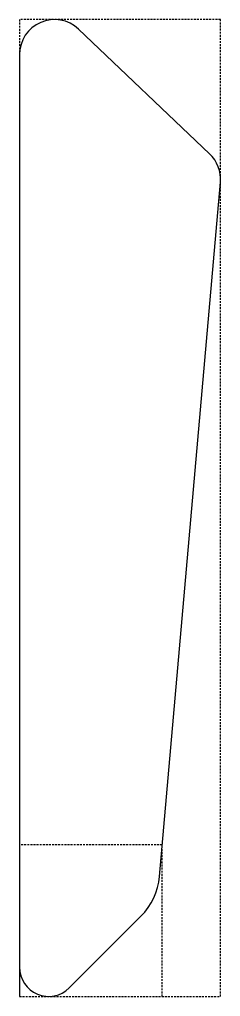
# Model space of a CAD drawing. Header units: millimetres. Extents: x 0 to 17.3, y -41.6 to 42.1.
import ezdxf

# ---------------------------------------------------------------- set-up
doc = ezdxf.new("R2010")
doc.units = ezdxf.units.MM
doc.linetypes.add('DASHED', pattern=[0.2067, 0.1654, -0.0413])

msp = doc.modelspace()

# ---------------------------------------------------------------- linework, layer by layer
at = {"color": 181, "linetype": 'DASHED', "lineweight": 25, "true_color": 0xa666ff}
for p, q in [((17.25, 42.125), (0, 42.125)), ((0, 42.125), (0, -41.625)), ((17.25, -41.625), (17.25, 42.125)), ((12.25, -28.625), (0, -28.625)), ((0, -28.625), (0, -41.625)), ((12.25, -41.625), (12.25, -28.625)), ((0, -41.625), (17.25, -41.625)), ((0, -41.625), (12.25, -41.625))]:
    msp.add_line(p, q, dxfattribs=at)
msp.add_lwpolyline([(16.316, 30.618), (5.066, 41.3, 0.65887), (0, 39.125), (0, -39.125, 0.66806), (4.267, -40.893), (10.421, -34.744, 0.176327), (12.012, -31.334), (17.238, 28.18, 0.228571)], format="xyb", close=True)

doc.saveas('drawing.dxf')
